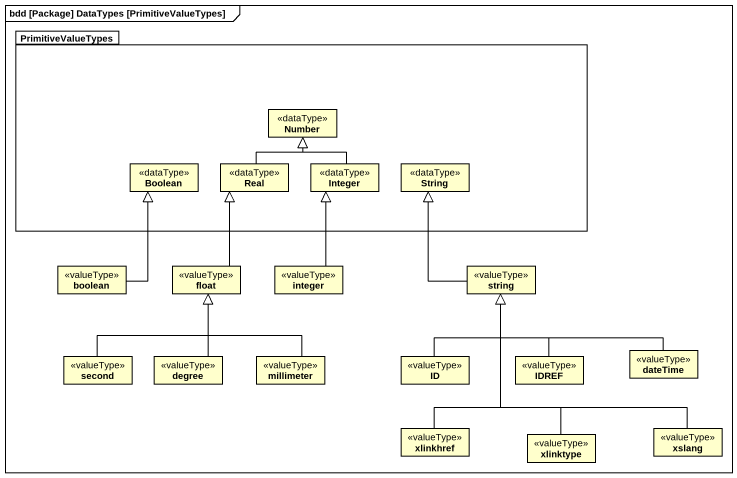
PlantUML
@startuml
mainframe bdd [Package] DataTypes [PrimitiveValueTypes]
hide circle
hide empty members
package PrimitiveValueTypes {
  class Number <<dataType>>
  class Boolean <<dataType>>
  class Real <<dataType>>
  class Integer <<dataType>>
  class String <<dataType>>
}
class boolean <<valueType>>
class float <<valueType>>
class integer <<valueType>>
class string <<valueType>>
class second <<valueType>>
class degree <<valueType>>
class millimeter <<valueType>>
class ID <<valueType>>
class IDREF <<valueType>>
class dateTime <<valueType>>
class xlinkhref <<valueType>>
class xlinktype <<valueType>>
class xslang <<valueType>>
Real -up-|> Number
Integer -up-|> Number
boolean -up-|> Boolean
float -up-|> Real
integer -up-|> Integer
string -up-|> String
second -up-|> float
degree -up-|> float
millimeter -up-|> float
ID -up-|> string
IDREF -up-|> string
dateTime -left-|> string
xlinkhref -up-|> string
xlinktype -up-|> string
xslang -up-|> string
@enduml
